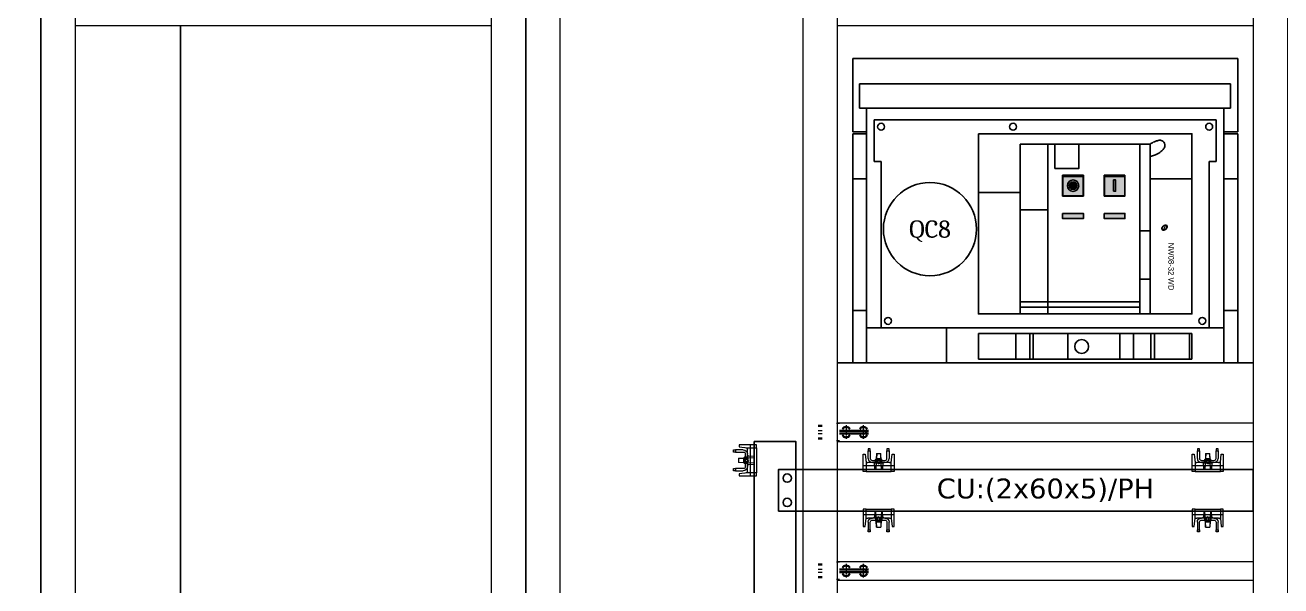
# Model space of a CAD drawing. Header units: millimetres. Extents: x -116965 to 323937, y 291661 to 566926.
# Drawn here: x -36032 to -34220, y 329318 to 330127 of the extents above; entities that cross this region are included whole.
import ezdxf
from ezdxf.enums import TextEntityAlignment as Align

# ---------------------------------------------------------------- set-up
doc = ezdxf.new("R2010")
doc.units = ezdxf.units.MM
doc.linetypes.add('CHAIN', pattern=[0.3543, 0.2362, -0.0295, 0.0591, -0.0295])
doc.layers.get('0').update_dxf_attribs({"lineweight": 18})
doc.layers.add('ALPHA', color=255, linetype='Continuous')
doc.layers.add('C00-00-00', color=7, linetype='Continuous')
doc.layers.add('Centerline(Schneider)', color=7, linetype='Continuous', lineweight=18)
doc.layers.add('Visible Edges(Schneider)', color=7, linetype='Continuous', lineweight=35)
doc.styles.add('hwTech', font='Cambria.ttf')
doc.styles.add('ROMANS', font='')
doc.styles.get("Standard").update_dxf_attribs({"font": 'arial.ttf'})
doc.styles.get('ROMANS').set_extended_font_data('.VnArial')

# ---------------------------------------------------------------- blocks, each defined once
blk = doc.blocks.new('QQQ')
at = {"color": 1, "lineweight": -3, "ltscale": 5}
blk.add_circle((59732.6, 361340.9), 67.2, dxfattribs=at)
at = {"color": 6, "lineweight": -3, "ltscale": 5, "style": 'hwTech'}
blk.add_attdef('Q5A.1', text='', height=25, dxfattribs=at).set_placement((59732.6, 361340.9), align=Align.MIDDLE_CENTER)
blk = doc.blocks.new('*U1443')
for points in [[(0, 2200), (0, 0), (50, 0), (50, 2200)], [(650, 2200), (650, 0), (700, 0), (700, 2200)]]:
    blk.add_lwpolyline(points, close=True)
blk = doc.blocks.new('*U1599')
for points in [[(0, 2200), (0, 0), (50, 0), (50, 2200)], [(400, 2200), (400, 0), (450, 0), (450, 2200)], [(1050, 2200), (1050, 0), (1100, 0), (1100, 2200)]]:
    blk.add_lwpolyline(points, close=True)
blk = doc.blocks.new('ban le blokset')
for p, q in [((11, 2), (5, 2)), ((5, -2), (11, -2))]:
    blk.add_line(p, q)
at = {"layer": 'Centerline(Schneider)', "linetype": 'CHAIN', "ltscale": 7.55611}
for p, q in [((35.8, 12.5), (31.7, 12.5)), ((36, -12.5), (31.8, -12.5))]:
    blk.add_line(p, q, dxfattribs=at)
at = {"layer": 'Centerline(Schneider)', "linetype": 'CHAIN', "ltscale": 21.168501}
for p, q in [((45.5, 9.8), (45.5, -9.8)), ((70.5, -9.8), (70.5, 9.8))]:
    blk.add_line(p, q, dxfattribs=at)
at = {"layer": 'Visible Edges(Schneider)'}
for p, q in [((11, 9.2), (5, 9.2)), ((36, 2), (78, 2)), ((74.5, -2), (74.5, 2)), ((11, -9.2), (5, -9.2)), ((36, -2), (78, -2))]:
    blk.add_line(p, q, dxfattribs=at)
for centre, start, end in [((45.5, 2), 21.122, 158.878), ((70.5, 2), 21.122, 158.878), ((45.5, -2), 201.122, 338.878), ((70.5, -2), 201.122, 338.878)]:
    blk.add_arc(centre, 5.63, start, end, dxfattribs=at)
blk = doc.blocks.new('*U1771')
h = blk.add_hatch(color=254)
edge = h.paths.add_edge_path()
edge.add_spline(control_points=[(5.56, 1.78), (5.58, 1.82), (5.59, 1.87), (5.62, 1.95), (5.64, 2), (5.65, 2.04)], knot_values=[-0.183546, -0.183546, -0.183546, -0.183546, -0.091771, -0.091771, 0, 0, 0, 0], degree=3, periodic=0)
edge.add_line((5.65, 2.04), (5.27, 2.04))
edge.add_ellipse((6.4, 1.52), major_axis=(1.3, 1.25), ratio=0.66219, start_angle=104.57605, end_angle=114.75831)
edge.add_line((5.1, 1.78), (5.56, 1.78))
edge = h.paths.add_edge_path()
edge.add_spline(control_points=[(5.44, 1.27), (5.46, 1.32), (5.47, 1.36), (5.5, 1.45), (5.52, 1.49), (5.53, 1.53)], knot_values=[-0.183098, -0.183098, -0.183098, -0.183098, -0.091547, -0.091547, 0, 0, 0, 0], degree=3, periodic=0)
edge.add_line((5.53, 1.53), (4.99, 1.53))
edge.add_ellipse((6.4, 1.52), major_axis=(1.3, 1.25), ratio=0.66219, start_angle=124.09616, end_angle=133.95883)
edge.add_line((4.9, 1.27), (5.44, 1.27))
edge = h.paths.add_edge_path()
edge.add_spline(control_points=[(6.75, 1.18), (6.78, 1.32), (6.82, 1.45), (6.89, 1.72), (6.92, 1.85), (6.96, 1.98)], knot_values=[-0.551644, -0.551644, -0.551644, -0.551644, -0.275816, -0.275816, 0, 0, 0, 0], degree=3, periodic=0)
edge.add_spline(control_points=[(6.96, 1.98), (6.96, 1.99), (6.96, 1.99), (6.97, 2.01), (6.97, 2.01), (6.97, 2.01)], knot_values=[-0.018517, -0.018517, -0.018517, -0.018517, -0.010545, -0.010545, 0, 0, 0, 0], degree=3, periodic=0)
edge.add_spline(control_points=[(6.97, 2.01), (6.98, 2.02), (6.98, 2.03), (7, 2.03), (7.01, 2.04), (7.03, 2.04), (7.04, 2.04), (7.05, 2.04)], knot_values=[-0.027221, -0.027221, -0.027221, -0.027221, -0.014514, -0.014514, -0.00734, -0.00734, 0, 0, 0, 0], degree=3, periodic=0)
edge.add_line((7.05, 2.04), (7.44, 2.04))
edge.add_spline(control_points=[(7.44, 2.04), (7.45, 2.1), (7.46, 2.17), (7.49, 2.29), (7.5, 2.36), (7.52, 2.42)], knot_values=[-0.257765, -0.257765, -0.257765, -0.257765, -0.128882, -0.128882, 0, 0, 0, 0], degree=3, periodic=0)
edge.add_line((7.52, 2.42), (6.88, 2.42))
edge.add_spline(control_points=[(6.88, 2.42), (6.76, 2.42), (6.65, 2.4), (6.42, 2.3), (6.33, 2.24), (6.21, 2.11), (6.17, 2.06), (6.13, 1.97), (6.11, 1.94), (6.09, 1.88), (6.09, 1.86), (6.08, 1.83)], knot_values=[-0.86466, -0.86466, -0.86466, -0.86466, -0.632414, -0.632414, -0.431586, -0.431586, -0.283006, -0.283006, -0.174285, -0.174285, 0, 0, 0, 0], degree=3, periodic=0)
edge.add_spline(control_points=[(6.08, 1.83), (6.05, 1.71), (6.02, 1.59), (5.97, 1.36), (5.94, 1.24), (5.91, 1.13)], knot_values=[-0.479158, -0.479158, -0.479158, -0.479158, -0.239583, -0.239583, 0, 0, 0, 0], degree=3, periodic=0)
edge.add_spline(control_points=[(5.91, 1.13), (5.91, 1.12), (5.91, 1.11), (5.9, 1.09), (5.89, 1.08), (5.89, 1.08)], knot_values=[-0.028568, -0.028568, -0.028568, -0.028568, -0.012798, -0.012798, 0, 0, 0, 0], degree=3, periodic=0)
edge.add_spline(control_points=[(5.89, 1.08), (5.88, 1.07), (5.87, 1.05), (5.83, 1.04), (5.83, 1.04), (5.8, 1.03), (5.79, 1.03), (5.79, 1.03)], knot_values=[-0.058564, -0.058564, -0.058564, -0.058564, -0.027343, -0.027343, -0.015539, -0.015539, 0, 0, 0, 0], degree=3, periodic=0)
edge.add_line((5.79, 1.03), (5.39, 1.03))
edge.add_spline(control_points=[(5.39, 1.03), (5.37, 0.96), (5.35, 0.89), (5.31, 0.76), (5.3, 0.69), (5.28, 0.62)], knot_values=[-0.283689, -0.283689, -0.283689, -0.283689, -0.141847, -0.141847, 0, 0, 0, 0], degree=3, periodic=0)
edge.add_line((5.28, 0.62), (5.9, 0.62))
edge.add_spline(control_points=[(5.9, 0.62), (6.07, 0.62), (6.2, 0.65), (6.42, 0.75), (6.52, 0.82), (6.63, 0.94), (6.67, 0.98), (6.73, 1.09), (6.74, 1.14), (6.75, 1.18)], knot_values=[-1.143628, -1.143628, -1.143628, -1.143628, -0.811486, -0.811486, -0.496541, -0.496541, -0.30491, -0.30491, 0, 0, 0, 0], degree=3, periodic=0)
edge = h.paths.add_edge_path()
edge.add_ellipse((6.4, 1.52), major_axis=(1.3, 1.25), ratio=0.66219, start_angle=306, end_angle=315.86966)
edge.add_line((7.91, 1.81), (7.26, 1.81))
edge.add_spline(control_points=[(7.26, 1.81), (7.25, 1.77), (7.24, 1.72), (7.22, 1.64), (7.2, 1.59), (7.19, 1.55)], knot_values=[-0.178881, -0.178881, -0.178881, -0.178881, -0.089455, -0.089455, 0, 0, 0, 0], degree=3, periodic=0)
edge.add_line((7.19, 1.55), (7.83, 1.55))
edge = h.paths.add_edge_path()
edge.add_spline(control_points=[(7.13, 1.3), (7.12, 1.26), (7.11, 1.22), (7.08, 1.13), (7.07, 1.09), (7.06, 1.04)], knot_values=[-0.179952, -0.179952, -0.179952, -0.179952, -0.089977, -0.089977, 0, 0, 0, 0], degree=3, periodic=0)
edge.add_line((7.06, 1.04), (7.56, 1.04))
edge.add_ellipse((6.4, 1.52), major_axis=(1.3, 1.25), ratio=0.66219, start_angle=286.57974, end_angle=296.65326)
edge.add_line((7.72, 1.3), (7.13, 1.3))
at = {"color": 102}
blk.add_ellipse((6.4, 1.52), major_axis=(1.3, 1.25), ratio=0.66219, dxfattribs=at)
blk = doc.blocks.new('*U1454')
h = blk.add_hatch(color=1)
h.dxf.hatch_style = 1
h.paths.add_polyline_path([(217.7, 104.6, 0.414214), (217.3, 104.9), (188.7, 104.9, 0.414214), (188.3, 104.6), (188.3, 75.9, 0.414214), (188.7, 75.6), (217.3, 75.6, 0.414214), (217.7, 75.9)])
h.paths.add_polyline_path([(211.2, 90.2, -1), (194.8, 90.2, -1)], flags=16)
h.paths.add_polyline_path([(208.5, 90.2, -1), (197.5, 90.2, -1)], flags=0)
h.paths.add_polyline_path([(197.5, 90.2, 1), (208.5, 90.2, 1)], flags=0)
h = blk.add_hatch(color=1)
h.dxf.hatch_style = 1
h.paths.add_polyline_path([(208.5, 90.2, 1), (197.5, 90.2, 1)])
h = blk.add_hatch(color=5)
h.dxf.hatch_style = 1
h.paths.add_polyline_path([(277.7, 104.6, 0.414214), (277.3, 104.9), (248.7, 104.9, 0.414214), (248.3, 104.6), (248.3, 75.9, 0.414214), (248.7, 75.6), (277.3, 75.6, 0.414214), (277.7, 75.9)])
h.paths.add_polyline_path([(261.6, 98.4), (264.4, 98.4), (264.4, 82.1), (261.6, 82.1)], flags=16)
for color, points in [(3, [(188, 50.2), (218, 50.2), (218, 42.8), (188, 42.8)]), (2, [(248, 50.2), (278, 50.2), (278, 42.8), (248, 42.8)])]:
    blk.add_hatch(color=color).paths.add_polyline_path(points)
at = {"color": 0}
for p, q in [((188, 75.2), (188, 105.2)), ((188, 105.2), (218, 105.2)), ((188.3, 75.9), (188.3, 104.6)), ((217.3, 104.9), (188.7, 104.9)), ((248, 105.2), (278, 105.2)), ((248.7, 104.9), (277.3, 104.9))]:
    blk.add_line(p, q, dxfattribs=at)
at = {"color": 7}
for p, q in [((217.7, 104.6), (217.7, 75.9)), ((218, 105.2), (218, 75.2)), ((248, 105.2), (248, 75.2)), ((248.3, 104.6), (248.3, 75.9)), ((218, 75.2), (188, 75.2)), ((217.3, 75.6), (188.7, 75.6)), ((278, 75.2), (248, 75.2)), ((277.3, 75.6), (248.7, 75.6))]:
    blk.add_line(p, q, dxfattribs=at)
blk.add_lwpolyline([(261.6, 82.1), (264.4, 82.1), (264.4, 98.4), (261.6, 98.4)], close=True, dxfattribs=at)
at = {"color": 0}
for points in [[(188, 50.2), (218, 50.2), (218, 42.8), (188, 42.8)], [(248, 50.2), (278, 50.2), (278, 42.8), (248, 42.8)]]:
    blk.add_lwpolyline(points, close=True, dxfattribs=at)
at = {"color": 7}
blk.add_circle((203, 90.2), 8.18, dxfattribs=at)
at = {"color": 1}
blk.add_circle((203, 90.2), 5.45, dxfattribs=at)
at = {"color": 0}
for centre, start, end in [((188.7, 104.6), 90, 180), ((217.3, 104.6), 0, 90), ((248.7, 104.6), 90, 180), ((188.7, 75.9), 180, 270)]:
    blk.add_arc(centre, 0.341, start, end, dxfattribs=at)
at = {"color": 7}
for centre, start, end in [((217.3, 75.9), 270, 0), ((248.7, 75.9), 180, 270)]:
    blk.add_arc(centre, 0.341, start, end, dxfattribs=at)
at = {"layer": 'ALPHA', "color": 253}
for p, q in [((441, 273.8), (-115, 273.8)), ((-115, 167.8), (-115, 273.8)), ((441, 273.8), (441, 167.8)), ((-95, -165.2), (-95, 202.2)), ((420.5, 202.2), (420.5, -165.2)), ((-84, 185.2), (409.5, 185.2)), ((-84, 125.2), (-84, 185.2)), ((409.5, 125.2), (409.5, 185.2)), ((-95, 167.8), (-115, 167.8)), ((-115, -165.2), (-115, 165.2)), ((-95, 165.2), (-115, 165.2)), ((420.5, 167.8), (441, 167.8)), ((420.5, 165.2), (441, 165.2)), ((441, 165.2), (441, -165.2)), ((-79, 125.2), (-84, 125.2)), ((-74, 125.2), (-79, 125.2)), ((-74, -114.8), (-74, 125.2)), ((399.5, -114.8), (399.5, 125.2)), ((399.5, 125.2), (404.5, 125.2)), ((404.5, 125.2), (409.5, 125.2)), ((-74, -114.8), (-95, -114.8)), ((20.5, -165.2), (20.5, -114.8)), ((399.5, -114.8), (420.5, -114.8)), ((441, -165.2), (-115, -165.2))]:
    blk.add_line(p, q, dxfattribs=at)
at = {"layer": 'ALPHA', "color": 254}
for p, q in [((430.5, 237.2), (-105, 237.2)), ((-105, 202.2), (-105, 237.2)), ((430.5, 237.2), (430.5, 202.2)), ((430.5, 202.2), (-105, 202.2)), ((-95, 100.2), (-115, 100.2)), ((218, 105.2), (218, 75.2)), ((248, 105.2), (248, 75.2)), ((420.5, 100.2), (441, 100.2)), ((188, 75.2), (218, 75.2)), ((248, 75.2), (278, 75.2)), ((-95, -89.8), (-115, -89.8)), ((420.5, -89.8), (441, -89.8))]:
    blk.add_line(p, q, dxfattribs=at)
at = {"layer": 'ALPHA', "color": 4}
for p, q in [((126.5, 150.2), (126.5, -94.8)), ((314.5, 150.2), (126.5, 150.2)), ((166.5, 150.2), (166.5, -94.8)), ((299.5, 150.2), (299.5, -94.8)), ((314.5, 150.2), (314.5, -94.8)), ((374.5, 100.2), (314.5, 100.2)), ((66.5, 80.2), (126.5, 80.2)), ((166.5, 55.2), (126.5, 55.2)), ((299.5, 25.2), (314.5, 25.2)), ((299.5, -44.8), (314.5, -44.8)), ((299.5, -77.2), (126.5, -77.2)), ((299.5, -84.8), (126.5, -84.8)), ((374.5, -123.2), (66.5, -123.2)), ((66.5, -123.2), (66.5, -160.2)), ((120.5, -160.2), (120.5, -123.2)), ((140.5, -160.2), (140.5, -123.2)), ((145.5, -160.2), (145.5, -123.2)), ((195.5, -160.2), (195.5, -123.2)), ((270.5, -123.2), (270.5, -160.2)), ((290.5, -123.2), (290.5, -160.2)), ((315.5, -123.2), (315.5, -160.2)), ((320.5, -123.2), (320.5, -160.2)), ((371, -123.2), (371, -160.2)), ((374.5, -123.2), (374.5, -160.2)), ((374.5, -160.2), (66.5, -160.2))]:
    blk.add_line(p, q, dxfattribs=at)
at = {"layer": 'ALPHA', "color": 0}
for p, q in [((188, 105.2), (188, 75.2)), ((188, 105.2), (218, 105.2)), ((248, 105.2), (278, 105.2)), ((278, 105.2), (278, 75.2))]:
    blk.add_line(p, q, dxfattribs=at)
at = {"layer": 'ALPHA', "color": 4}
for points in [[(66.5, 165.2), (66.5, -94.8), (374.5, -94.8), (374.5, 165.2)], [(176.5, 115.2), (211.5, 115.2), (211.5, 150.2), (176.5, 150.2)]]:
    blk.add_lwpolyline(points, close=True, dxfattribs=at)
blk.add_lwpolyline([(314.5, 150.2, -0.038619), (318.5, 152.8, -0.045493), (322.3, 154.3, -0.024228), (327.2, 155.6, -0.058648), (329.2, 155.7, -0.123358), (331.5, 155.1, -0.092807), (333.9, 153.1, -0.116657), (335.4, 149.8, -0.128186), (335.3, 146.5, -0.049971), (334.3, 144.1, -0.055894), (333, 142.2, -0.051937), (331, 140.3, -0.020219), (325.1, 136.3, -0.056224), (320.8, 134.3, -0.040931), (314.5, 132.6)], format="xyb", dxfattribs=at)
at = {"layer": 'ALPHA', "color": 7}
for points in [[(218, 75.2), (188, 75.2), (188, 103.6), (218, 103.6)], [(248, 75.2), (278, 75.2), (278, 103.6), (248, 103.6)]]:
    blk.add_lwpolyline(points, close=True, dxfattribs=at)
at = {"layer": 'ALPHA', "color": 253}
blk.add_lwpolyline([(399.5, -114.8), (-74, -114.8)], dxfattribs=at)
at = {"layer": 'ALPHA', "color": 254}
for centre in [(-74, 175.2), (116.5, 175.2), (399.5, 175.2), (-64, -104.8), (389.5, -104.8)]:
    blk.add_circle(centre, 5, dxfattribs=at)
at = {"layer": 'ALPHA', "color": 4}
blk.add_circle((215.5, -141.8), 10, dxfattribs=at)
at = {"color": 7, "xscale": 2.430000000000291, "yscale": 2.430000000000291, "zscale": 2.430000000000291}
blk.add_blockref('*U1771', (319.5, 25.8), dxfattribs=at)
at = {"layer": 'ALPHA', "color": 254, "style": 'ROMANS', "flags": 8}
blk.add_attdef('TYPE2', (340.6, 8), '', height=8, rotation=270, dxfattribs=at)
blk = doc.blocks.new('*U1777')
at = {"color": 1, "lineweight": -3, "ltscale": 5}
blk.add_lwpolyline([(63055.7, 341247.3), (63055.7, 341307.3), (64179.1, 341307.3), (64179.1, 341247.3)], close=True, dxfattribs=at)
for centre in [(64166.6, 341294.8), (64166.6, 341259.8)]:
    blk.add_circle(centre, 6, dxfattribs=at)
blk = doc.blocks.new('*U1778')
at = {"color": 1, "lineweight": -3, "ltscale": 5}
blk.add_lwpolyline([(62936.9, 341247.3), (62936.9, 341307.3), (63621.9, 341307.3), (63621.9, 341247.3)], close=True, dxfattribs=at)
for centre in [(63609.4, 341294.8), (63609.4, 341259.8)]:
    blk.add_circle(centre, 6, dxfattribs=at)
blk = doc.blocks.new('555')
at = {"lineweight": 5}
for p, q in [((-22.5, 25), (-19.5, 25)), ((-22.5, 0), (-22.5, 25)), ((-19.5, 25), (-18.2, 13)), ((-12, 33), (-15, 33)), ((-15, 33), (-15, 30)), ((-15, 30), (-12, 30)), ((-15, 19), (-15, 30)), ((-12, 30), (-12, 33)), ((-12, 30), (-12, 19)), ((-2.9, 18.7), (-4.4, 17.2)), ((-2.7, 26), (-4, 3.7)), ((-3, 26), (-3.4, 17.7)), ((-3, 26), (3, 26)), ((-2.9, 18.7), (0, 18.7)), ((-1.6, 18.7), (-1.6, 13)), ((0, 18.7), (2.9, 18.7)), ((1.6, 18.7), (1.6, 13)), ((2.9, 18.7), (4.4, 17.2)), ((3, 26), (3.2, 26)), ((3.4, 17.7), (3, 26)), ((4, 3.7), (3.2, 26)), ((15, 33), (12, 33)), ((12, 33), (12, 30)), ((12, 30), (15, 30)), ((12, 19), (12, 30)), ((15, 30), (15, 33)), ((15, 30), (15, 19)), ((18.2, 13), (19.5, 25)), ((19.5, 25), (22.5, 25)), ((22.5, 25), (22.5, 0)), ((22.5, 8.5), (-22.5, 8.5)), ((-22.5, 3), (-4.9, 3)), ((-18.2, 0), (-22.5, 0)), ((-18.2, 13), (-18.2, 13)), ((-18.2, 13), (-18.2, 0)), ((-17.7, 13), (-18.2, 13)), ((-18.2, 0), (-17.7, 0)), ((-17.7, 0), (17.7, 0)), ((-9, 13), (-15.5, 13)), ((-9, 16), (9, 16)), ((9, 13), (-9, 13)), ((-6, 13), (-6, 12.2)), ((0, 12.2), (-6, 12.2)), ((-5.6, 3.7), (-5.9, 11.1)), ((-4.7, 3), (-4.9, 3)), ((-4.7, 3), (4.7, 3)), ((-4.5, 13), (-4.5, 16)), ((-4.4, 13), (-4.4, 17.2)), ((0, 17.2), (-4.4, 17.2)), ((-4.1, 13), (-4.1, 16)), ((-3.4, 16.2), (-4, 3.7)), ((-3.4, 17.7), (-3.4, 16.2)), ((3.4, 17.7), (-3.4, 17.7)), ((3.4, 16.2), (-3.4, 16.2)), ((0, 11.3), (-1.6, 12.2)), ((4.4, 17.2), (0, 17.2)), ((0, 11.3), (1.6, 12.2)), ((6, 12.2), (0, 12.2)), ((3.5, 17.7), (3.4, 17.7)), ((3.4, 16.2), (3.4, 17.7)), ((3.4, 16.2), (3.5, 16.2)), ((4, 3.7), (3.4, 16.2)), ((4.1, 13), (4.1, 16)), ((4.4, 13), (4.4, 17.2)), ((4.5, 13), (4.5, 16)), ((4.9, 3), (4.7, 3)), ((4.9, 3), (22.5, 3)), ((5.9, 11.1), (5.6, 3.7)), ((6, 13), (6, 12.2)), ((15.5, 13), (9, 13)), ((18.2, 13), (17.7, 13)), ((17.7, 0), (18.2, 0)), ((18.2, 0), (18.2, 13)), ((18.2, 13), (18.2, 13)), ((22.5, 0), (18.2, 0))]:
    blk.add_line(p, q, dxfattribs=at)
for centre, radius, start, end in [((-9, 19), 6, 180, 270), ((-9, 19), 3, 180, 270), ((9, 19), 3, 270, 0), ((9, 19), 6, 270, 0), ((-15.5, 16), 3, 186, 270), ((-7.9, 11), 2, 2, 90), ((-4.9, 3.7), 0.75, 182, 270), ((-4.7, 3.7), 0.75, 270, 356.7829), ((-4.7, 3.7), 0.75, 270, 357.5104), ((4.7, 3.7), 0.75, 182.0138, 270), ((4.7, 3.7), 0.75, 182.4896, 270), ((4.9, 3.7), 0.75, 270, 358), ((7.9, 11), 2, 90, 178), ((15.5, 16), 3, 270, 354)]:
    blk.add_arc(centre, radius, start, end, dxfattribs=at)

msp = doc.modelspace()

# ---------------------------------------------------------------- linework, layer by layer
for p, q in [((-35959.81856, 330126.351215), (-35359.81856, 330126.351215)), ((-34859.81856, 330126.351215), (-34259.81856, 330126.351215)), ((-34859.81856, 329553.351215), (-34259.81856, 329553.351215)), ((-34859.81856, 329526.351215), (-34259.81856, 329526.351215)), ((-34859.81856, 329353.351215), (-34259.81856, 329353.351215)), ((-34859.81856, 329326.351215), (-34259.81856, 329326.351215))]:
    msp.add_line(p, q)
at = {"lineweight": -3, "ltscale": 5}
for p, q in [((-35807.81856, 330126.351215), (-35807.81856, 328462.863317)), ((-34859.81856, 329639.863317), (-34259.81856, 329639.863317))]:
    msp.add_line(p, q, dxfattribs=at)

# ---------------------------------------------------------------- block references
for name, p in [('*U1443', (-36709.81856, 328239.863317)), ('*U1443', (-36009.81856, 328239.863317)), ('*U1599', (-35309.81856, 328239.863317)), ('ban le blokset', (-34892.81856, 329539.863317)), ('555', (-34800.407767, 329482.966093)), ('555', (-34325.407767, 329482.966093)), ('ban le blokset', (-34892.81856, 329339.863317))]:
    msp.add_blockref(name, p)
at = {"lineweight": -3}
msp.add_blockref('QQQ', (-94458.914414, -31508.199746), dxfattribs=at).add_auto_attribs({'Q5A.1': 'QC8'})
at = {"xscale": -1}
for p, rotation in [((-34976.81828, 329499.146897), 90), ((-34800.407767, 329428.965853), 180), ((-34325.407767, 329428.965853), 180)]:
    msp.add_blockref('555', p, dxfattribs=dict(at, rotation=rotation))
at = {"lineweight": -3}
for name, p, rotation in [('*U1777', (-376227.141585, 392582.006703), 270), ('*U1778', (28677.059179, 670733.289398), 180)]:
    msp.add_blockref(name, p, dxfattribs=dict(at, rotation=rotation))
at = {"layer": 'ALPHA', "color": 254}
ref = msp.add_blockref('*U1454', (-34722.81856, 329805.113317), dxfattribs=at)
ref.add_attrib('TYPE2', 'NW08-32 WD', (-34382.200538, 329813.08948), dxfattribs={"color": 254, "height": 8, "rotation": 270, "style": 'ROMANS'})

# ---------------------------------------------------------------- texts
at = {"layer": 'C00-00-00', "color": 2, "insert": (-34559.632125, 329455.965973), "char_height": 28.70966008, "attachment_point": 5}
msp.add_mtext('{\\fVerdana|b0|i0|c0|p34;CU:(2x60x5)/PH}', dxfattribs=at)

doc.saveas('drawing.dxf')
